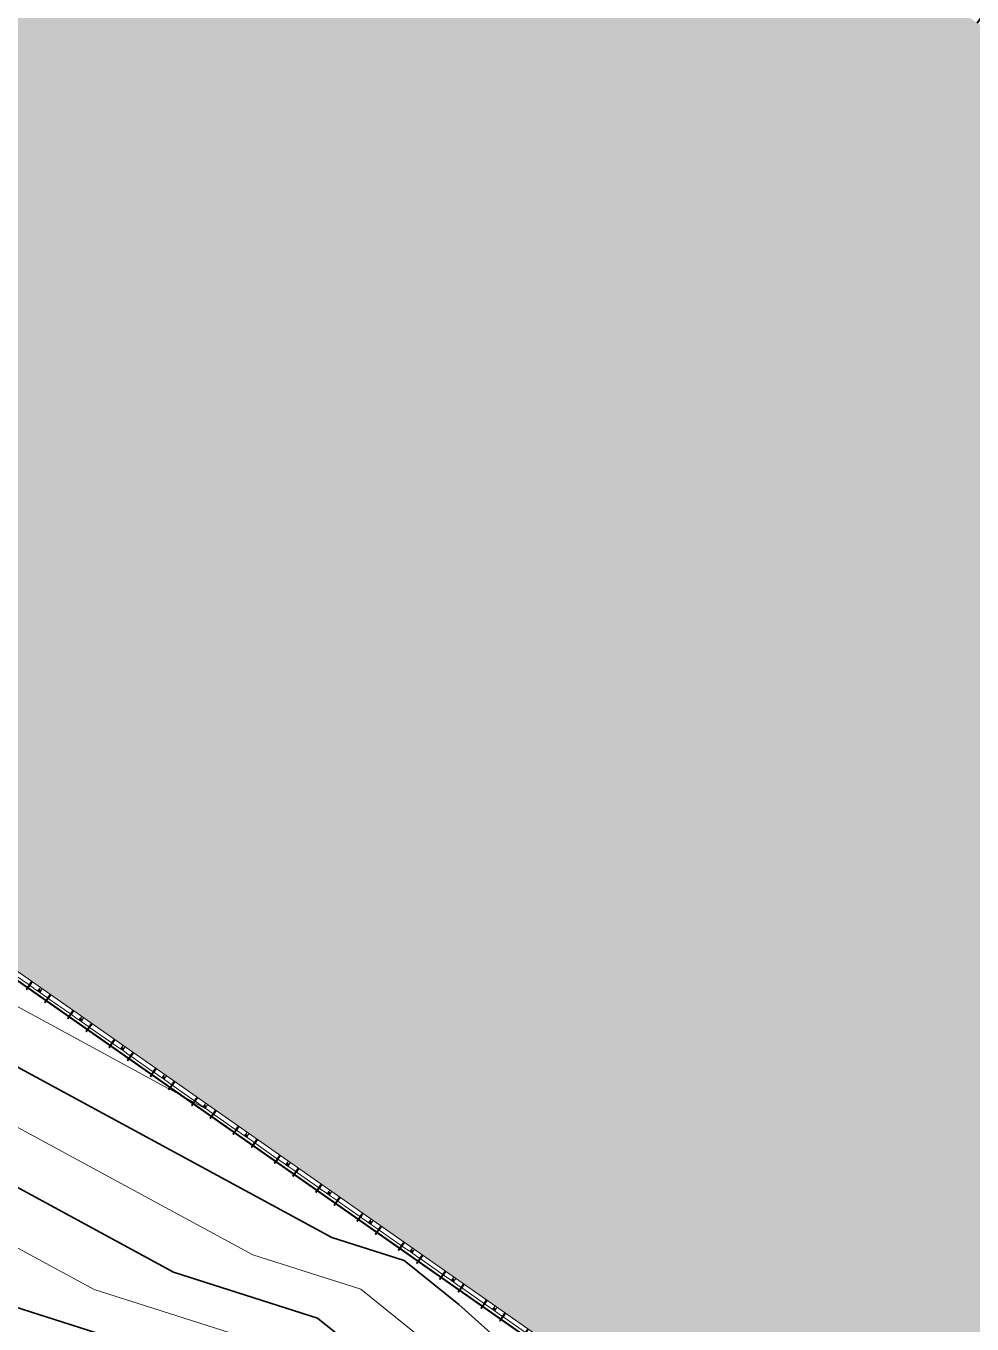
# Model space of a CAD drawing. Header units: millimetres. Extents: x -861324 to 439029, y -308065 to 694685.
# Drawn here: x -289359 to -242316, y 65552 to 130101 of the extents above; entities that cross this region are included whole.
import ezdxf

# ---------------------------------------------------------------- set-up
doc = ezdxf.new("R2010")
doc.units = ezdxf.units.MM
for name, color, linetype, lineweight in [('A-DETL-GENF', 92, 'Continuous', 9), ('A-DETL-THIN', 151, 'Continuous', 9), ('A-GENM', 13, 'Continuous', 9), ('C-TOPO-MAJR', 7, 'Continuous', 35), ('C-TOPO-MINR', 7, 'Continuous', 9), ('S-BEAM', 12, 'Continuous', 9)]:
    doc.layers.add(name, color=color, linetype=linetype, lineweight=lineweight)

# ---------------------------------------------------------------- blocks, each defined once
blk = doc.blocks.new('Dầm C52 - Dầm C52-19797-BỐ TRÍ BÈ PIN HỒ BẢN MÒNG')
at = {"layer": 'S-BEAM', "color": 7}
for p, q in [((-33560, -20), (-33560, 20)), ((-33560, 20), (-33466, 20)), ((-33426, 20), (-33066, 20)), ((32934, 20), (33294, 20)), ((33334, 20), (33560, 20)), ((33560, 20), (33560, -20)), ((-33466, -20), (-33560, -20)), ((-33066, -20), (-33426, -20)), ((33294, -20), (32934, -20)), ((33560, -20), (33334, -20))]:
    blk.add_line(p, q, dxfattribs=at)
blk = doc.blocks.new('Dầm C52 - Dầm C52-V190-BỐ TRÍ BÈ PIN HỒ BẢN MÒNG')
at = {"layer": 'S-BEAM', "color": 7}
for p, q in [((-33560, -20), (-33560, 20)), ((-33560, 20), (-33466, 20)), ((-33426, 20), (-33066, 20)), ((32934, 20), (33294, 20)), ((33334, 20), (33560, 20)), ((33560, 20), (33560, -20)), ((-33466, -20), (-33560, -20)), ((-33066, -20), (-33426, -20)), ((33294, -20), (32944, -20)), ((33560, -20), (33334, -20))]:
    blk.add_line(p, q, dxfattribs=at)
blk = doc.blocks.new('Dầm C52 - Dầm C52-V191-BỐ TRÍ BÈ PIN HỒ BẢN MÒNG')
at = {"layer": 'S-BEAM', "color": 7}
for p, q in [((-33560, -20), (-33560, 20)), ((-33560, 20), (-33466, 20)), ((-33426, 20), (-33066, 20)), ((32934, 20), (33294, 20)), ((33334, 20), (33560, 20)), ((33560, 20), (33560, -20)), ((-33466, -20), (-33560, -20)), ((-33099, -20), (-33426, -20)), ((33294, -20), (32934, -20)), ((33560, -20), (33334, -20))]:
    blk.add_line(p, q, dxfattribs=at)
blk = doc.blocks.new('Dầm C52 - Dầm C52-V192-BỐ TRÍ BÈ PIN HỒ BẢN MÒNG')
at = {"layer": 'S-BEAM', "color": 7}
for p, q in [((-33560, -20), (-33560, 20)), ((-33560, 20), (-33466, 20)), ((-33426, 20), (-33082, 20)), ((32934, 20), (33294, 20)), ((33334, 20), (33560, 20)), ((33560, 20), (33560, -20)), ((-33466, -20), (-33560, -20)), ((-33066, -20), (-33426, -20)), ((33294, -20), (32934, -20)), ((33560, -20), (33334, -20))]:
    blk.add_line(p, q, dxfattribs=at)
blk = doc.blocks.new('Dầm C52 - Dầm C52-V193-BỐ TRÍ BÈ PIN HỒ BẢN MÒNG')
at = {"layer": 'S-BEAM', "color": 7}
for p, q in [((-33560, -20), (-33560, 20)), ((-33560, 20), (-33466, 20)), ((-33426, 20), (-33066, 20)), ((32934, 20), (33294, 20)), ((33334, 20), (33560, 20)), ((33560, 20), (33560, -20)), ((-33466, -20), (-33560, -20)), ((-33066, -20), (-33426, -20)), ((33294, -20), (32934, -20)), ((33560, -20), (33339, -20))]:
    blk.add_line(p, q, dxfattribs=at)
blk = doc.blocks.new('Dầm C52 - Dầm C52-V194-BỐ TRÍ BÈ PIN HỒ BẢN MÒNG')
at = {"layer": 'S-BEAM', "color": 7}
for p, q in [((-33560, -20), (-33560, 20)), ((-33560, 20), (-33508, 20)), ((-33426, 20), (-33066, 20)), ((32934, 20), (33294, 20)), ((33334, 20), (33560, 20)), ((33560, 20), (33560, -20)), ((-33466, -20), (-33560, -20)), ((-33066, -20), (-33426, -20)), ((33294, -20), (32934, -20)), ((33560, -20), (33334, -20))]:
    blk.add_line(p, q, dxfattribs=at)
blk = doc.blocks.new('Dầm C52 - Dầm C52-V195-BỐ TRÍ BÈ PIN HỒ BẢN MÒNG')
at = {"layer": 'S-BEAM', "color": 7}
for p, q in [((-33560, -20), (-33560, 20)), ((-33560, 20), (-33466, 20)), ((-33426, 20), (-29506, 20)), ((-29466, 20), (-24706, 20)), ((-24666, 20), (-18706, 20)), ((-18666, 20), (-12706, 20)), ((-12666, 20), (-6708, 20)), ((-6666, 20), (-706, 20)), ((-666, 20), (5294, 20)), ((5334, 20), (11294, 20)), ((11334, 20), (17294, 20)), ((17334, 20), (23294, 20)), ((23334, 20), (29294, 20)), ((29334, 20), (33294, 20)), ((33334, 20), (33560, 20)), ((33560, 20), (33560, -20)), ((-33466, -20), (-33560, -20)), ((-29506, -20), (-33426, -20)), ((-24706, -20), (-29466, -20)), ((-18706, -20), (-24666, -20)), ((-12706, -20), (-18666, -20)), ((-6706, -20), (-12666, -20)), ((-706, -20), (-6666, -20)), ((5294, -20), (-666, -20)), ((11294, -20), (5334, -20)), ((17294, -20), (11334, -20)), ((23294, -20), (17334, -20)), ((29294, -20), (23334, -20)), ((33294, -20), (29334, -20)), ((33560, -20), (33334, -20))]:
    blk.add_line(p, q, dxfattribs=at)
blk = doc.blocks.new('Dai phao do pin - DẢI PHAO ĐỠ PIN-15084-BỐ TRÍ BÈ PIN HỒ BẢN MÒNG')
at = {"layer": 'A-GENM', "color": 7}
for p, q in [((20740, -173), (20740, 0)), ((20800, 0), (20800, -173)), ((21278, 0), (21278, -88)), ((21392, -88), (21392, 0)), ((21860, -173), (21860, 0)), ((21920, 0), (21920, -173)), ((23250, -173), (23250, 0)), ((23310, 0), (23310, -173)), ((23788, 0), (23788, -88)), ((23902, -88), (23902, 0)), ((24370, -173), (24370, 0)), ((24430, 0), (24430, -173)), ((25760, -173), (25760, 0)), ((25820, 0), (25820, -173)), ((26298, 0), (26298, -88)), ((26412, -88), (26412, 0)), ((26880, -173), (26880, 0)), ((26940, 0), (26940, -173)), ((28270, -173), (28270, 0)), ((28330, 0), (28330, -173)), ((28808, 0), (28808, -88)), ((28922, -88), (28922, 0)), ((29390, -173), (29390, 0)), ((29450, 0), (29450, -173)), ((30780, -173), (30780, 0)), ((30840, 0), (30840, -173)), ((31318, 0), (31318, -88)), ((31432, -88), (31432, 0)), ((31900, -173), (31900, 0)), ((31960, 0), (31960, -173)), ((33290, -173), (33290, 0)), ((33350, 0), (33350, -173)), ((33828, 0), (33828, -88)), ((33942, -88), (33942, 0)), ((34410, -173), (34410, 0)), ((34470, 0), (34470, -173)), ((35800, -173), (35800, 0)), ((35860, 0), (35860, -173)), ((36338, 0), (36338, -88)), ((36452, -88), (36452, 0)), ((36920, -173), (36920, 0)), ((36980, 0), (36980, -173)), ((38310, -173), (38310, 0)), ((38370, 0), (38370, -173)), ((38848, 0), (38848, -88)), ((38962, -88), (38962, 0)), ((39430, -173), (39430, 0)), ((39490, 0), (39490, -173)), ((40820, -173), (40820, 0)), ((41358, 0), (41358, -88)), ((41472, -88), (41472, 0)), ((41940, -173), (41940, 0)), ((42000, 0), (42000, -173)), ((43330, -173), (43330, 0)), ((43390, 0), (43390, -173)), ((43868, 0), (43868, -88)), ((43982, -88), (43982, 0)), ((44450, -173), (44450, 0)), ((44510, 0), (44510, -173)), ((45840, -173), (45840, 0)), ((45900, 0), (45900, -173)), ((46378, 0), (46378, -88)), ((46492, -88), (46492, 0)), ((46960, -173), (46960, 0)), ((47020, 0), (47020, -173)), ((48350, -173), (48350, 0)), ((48410, 0), (48410, -173)), ((48888, 0), (48888, -88)), ((49002, -88), (49002, 0)), ((49470, -173), (49470, 0)), ((49530, 0), (49530, -173)), ((19460, -223), (20690, -223)), ((20749, -223), (20690, -223)), ((20850, -223), (20789, -223)), ((20850, -223), (21220, -223)), ((21270, -173), (21270, -118)), ((21270, -118), (21362, -118)), ((21308, -118), (21400, -118)), ((21400, -118), (21400, -173)), ((21450, -223), (21810, -223)), ((21869, -223), (21810, -223)), ((21970, -223), (21909, -223)), ((21970, -223), (23200, -223)), ((23259, -223), (23200, -223)), ((23360, -223), (23299, -223)), ((23360, -223), (23730, -223)), ((23780, -173), (23780, -118)), ((23780, -118), (23872, -118)), ((23818, -118), (23910, -118)), ((23910, -118), (23910, -173)), ((23960, -223), (24320, -223)), ((24379, -223), (24320, -223)), ((24480, -223), (24419, -223)), ((24480, -223), (25710, -223)), ((25769, -223), (25710, -223)), ((25870, -223), (25809, -223)), ((25870, -223), (26240, -223)), ((26290, -173), (26290, -118)), ((26290, -118), (26382, -118)), ((26328, -118), (26420, -118)), ((26420, -118), (26420, -173)), ((26470, -223), (26830, -223)), ((26889, -223), (26830, -223)), ((26990, -223), (26929, -223)), ((26990, -223), (28220, -223)), ((28279, -223), (28220, -223)), ((28380, -223), (28319, -223)), ((28380, -223), (28750, -223)), ((28800, -173), (28800, -118)), ((28800, -118), (28892, -118)), ((28838, -118), (28930, -118)), ((28930, -118), (28930, -173)), ((28980, -223), (29340, -223)), ((29399, -223), (29340, -223)), ((29500, -223), (29439, -223)), ((29500, -223), (30730, -223)), ((30789, -223), (30730, -223)), ((30890, -223), (30829, -223)), ((30890, -223), (31260, -223)), ((31310, -173), (31310, -118)), ((31310, -118), (31402, -118)), ((31348, -118), (31440, -118)), ((31440, -118), (31440, -173)), ((31490, -223), (31850, -223)), ((31909, -223), (31850, -223)), ((32010, -223), (31949, -223)), ((32010, -223), (33240, -223)), ((33299, -223), (33240, -223)), ((33400, -223), (33339, -223)), ((33400, -223), (33770, -223)), ((33820, -173), (33820, -118)), ((33820, -118), (33912, -118)), ((33858, -118), (33950, -118)), ((33950, -118), (33950, -173)), ((34000, -223), (34360, -223)), ((34419, -223), (34360, -223)), ((34520, -223), (34459, -223)), ((34520, -223), (35750, -223)), ((35809, -223), (35750, -223)), ((35910, -223), (35849, -223)), ((35910, -223), (36280, -223)), ((36330, -173), (36330, -118)), ((36330, -118), (36422, -118)), ((36368, -118), (36460, -118)), ((36460, -118), (36460, -173)), ((36510, -223), (36870, -223)), ((36929, -223), (36870, -223)), ((37030, -223), (36969, -223)), ((37030, -223), (38260, -223)), ((38319, -223), (38260, -223)), ((38420, -223), (38359, -223)), ((38420, -223), (38790, -223)), ((38840, -173), (38840, -118)), ((38840, -118), (38932, -118)), ((38878, -118), (38970, -118)), ((38970, -118), (38970, -173)), ((39020, -223), (39380, -223)), ((39439, -223), (39380, -223)), ((39540, -223), (39479, -223)), ((39540, -223), (40770, -223)), ((40829, -223), (40770, -223)), ((40930, -223), (40869, -223)), ((40880, -48), (40880, -173)), ((40930, -223), (41300, -223)), ((41350, -173), (41350, -118)), ((41350, -118), (41442, -118)), ((41388, -118), (41480, -118)), ((41480, -118), (41480, -173)), ((41530, -223), (41890, -223)), ((41949, -223), (41890, -223)), ((42050, -223), (41989, -223)), ((42050, -223), (43280, -223)), ((43339, -223), (43280, -223)), ((43440, -223), (43379, -223)), ((43440, -223), (43810, -223)), ((43860, -173), (43860, -118)), ((43860, -118), (43952, -118)), ((43898, -118), (43990, -118)), ((43990, -118), (43990, -173)), ((44040, -223), (44400, -223)), ((44459, -223), (44400, -223)), ((44560, -223), (44499, -223)), ((44560, -223), (45790, -223)), ((45849, -223), (45790, -223)), ((45950, -223), (45889, -223)), ((45950, -223), (46320, -223)), ((46370, -173), (46370, -118)), ((46370, -118), (46462, -118)), ((46408, -118), (46500, -118)), ((46500, -118), (46500, -173)), ((46550, -223), (46910, -223)), ((46969, -223), (46910, -223)), ((47070, -223), (47009, -223)), ((47070, -223), (48300, -223)), ((48359, -223), (48300, -223)), ((48460, -223), (48399, -223)), ((48460, -223), (48830, -223)), ((48880, -173), (48880, -118)), ((48880, -118), (48972, -118)), ((48918, -118), (49010, -118)), ((49010, -118), (49010, -173)), ((49060, -223), (49420, -223)), ((49479, -223), (49420, -223)), ((49580, -223), (49519, -223)), ((49580, -223), (50810, -223))]:
    blk.add_line(p, q, dxfattribs=at)
at = {"layer": 'A-GENM', "color": 9}
for p, q in [((20749, -223), (20690, -223)), ((20850, -223), (20789, -223)), ((21392, -223), (21220, -223)), ((21220, -223), (21392, -223)), ((21362, -118), (21270, -118)), ((21270, -118), (21270, -173)), ((21270, -173), (21270, -118)), ((21270, -118), (21270, -173)), ((21270, -118), (21362, -118)), ((21362, -118), (21270, -118)), ((21278, -223), (21278, -116)), ((21278, -116), (21278, -223)), ((21450, -223), (21278, -223)), ((21278, -223), (21450, -223)), ((21400, -118), (21308, -118)), ((21308, -118), (21400, -118)), ((21400, -118), (21308, -118)), ((21392, -116), (21392, -223)), ((21392, -223), (21392, -116)), ((21400, -173), (21400, -118)), ((21400, -118), (21400, -173)), ((21400, -173), (21400, -118)), ((21869, -223), (21810, -223)), ((21970, -223), (21909, -223)), ((23259, -223), (23200, -223)), ((23360, -223), (23299, -223)), ((23902, -223), (23730, -223)), ((23730, -223), (23902, -223)), ((23872, -118), (23780, -118)), ((23780, -118), (23780, -173)), ((23780, -173), (23780, -118)), ((23780, -118), (23780, -173)), ((23780, -118), (23872, -118)), ((23872, -118), (23780, -118)), ((23788, -223), (23788, -116)), ((23788, -116), (23788, -223)), ((23960, -223), (23788, -223)), ((23788, -223), (23960, -223)), ((23910, -118), (23818, -118)), ((23818, -118), (23910, -118)), ((23910, -118), (23818, -118)), ((23902, -116), (23902, -223)), ((23902, -223), (23902, -116)), ((23910, -173), (23910, -118)), ((23910, -118), (23910, -173)), ((23910, -173), (23910, -118)), ((24379, -223), (24320, -223)), ((24480, -223), (24419, -223)), ((25769, -223), (25710, -223)), ((25870, -223), (25809, -223)), ((26412, -223), (26240, -223)), ((26240, -223), (26412, -223)), ((26382, -118), (26290, -118)), ((26290, -118), (26290, -173)), ((26290, -173), (26290, -118)), ((26290, -118), (26290, -173)), ((26290, -118), (26382, -118)), ((26382, -118), (26290, -118)), ((26298, -223), (26298, -116)), ((26298, -116), (26298, -223)), ((26470, -223), (26298, -223)), ((26298, -223), (26470, -223)), ((26420, -118), (26328, -118)), ((26328, -118), (26420, -118)), ((26420, -118), (26328, -118)), ((26412, -116), (26412, -223)), ((26412, -223), (26412, -116)), ((26420, -173), (26420, -118)), ((26420, -118), (26420, -173)), ((26420, -173), (26420, -118)), ((26889, -223), (26830, -223)), ((26990, -223), (26929, -223)), ((28279, -223), (28220, -223)), ((28380, -223), (28319, -223)), ((28922, -223), (28750, -223)), ((28750, -223), (28922, -223)), ((28892, -118), (28800, -118)), ((28800, -118), (28800, -173)), ((28800, -173), (28800, -118)), ((28800, -118), (28800, -173)), ((28800, -118), (28892, -118)), ((28892, -118), (28800, -118)), ((28808, -223), (28808, -116)), ((28808, -116), (28808, -223)), ((28980, -223), (28808, -223)), ((28808, -223), (28980, -223)), ((28930, -118), (28838, -118)), ((28838, -118), (28930, -118)), ((28930, -118), (28838, -118)), ((28922, -116), (28922, -223)), ((28922, -223), (28922, -116)), ((28930, -173), (28930, -118)), ((28930, -118), (28930, -173)), ((28930, -173), (28930, -118)), ((29399, -223), (29340, -223)), ((29500, -223), (29439, -223)), ((30789, -223), (30730, -223)), ((30890, -223), (30829, -223)), ((31432, -223), (31260, -223)), ((31260, -223), (31432, -223)), ((31402, -118), (31310, -118)), ((31310, -118), (31310, -173)), ((31310, -173), (31310, -118)), ((31310, -118), (31310, -173)), ((31310, -118), (31402, -118)), ((31402, -118), (31310, -118)), ((31318, -223), (31318, -116)), ((31318, -116), (31318, -223)), ((31490, -223), (31318, -223)), ((31318, -223), (31490, -223)), ((31440, -118), (31348, -118)), ((31348, -118), (31440, -118)), ((31440, -118), (31348, -118)), ((31432, -116), (31432, -223)), ((31432, -223), (31432, -116)), ((31440, -173), (31440, -118)), ((31440, -118), (31440, -173)), ((31440, -173), (31440, -118)), ((31909, -223), (31850, -223)), ((32010, -223), (31949, -223)), ((33299, -223), (33240, -223)), ((33400, -223), (33339, -223)), ((33942, -223), (33770, -223)), ((33770, -223), (33942, -223)), ((33912, -118), (33820, -118)), ((33820, -118), (33820, -173)), ((33820, -173), (33820, -118)), ((33820, -118), (33820, -173)), ((33820, -118), (33912, -118)), ((33912, -118), (33820, -118)), ((33828, -223), (33828, -116)), ((33828, -116), (33828, -223)), ((34000, -223), (33828, -223)), ((33828, -223), (34000, -223)), ((33950, -118), (33858, -118)), ((33858, -118), (33950, -118)), ((33950, -118), (33858, -118)), ((33942, -116), (33942, -223)), ((33942, -223), (33942, -116)), ((33950, -173), (33950, -118)), ((33950, -118), (33950, -173)), ((33950, -173), (33950, -118)), ((34419, -223), (34360, -223)), ((34520, -223), (34459, -223)), ((35809, -223), (35750, -223)), ((35910, -223), (35849, -223)), ((36452, -223), (36280, -223)), ((36280, -223), (36452, -223)), ((36422, -118), (36330, -118)), ((36330, -118), (36330, -173)), ((36330, -173), (36330, -118)), ((36330, -118), (36330, -173)), ((36330, -118), (36422, -118)), ((36422, -118), (36330, -118)), ((36338, -223), (36338, -116)), ((36338, -116), (36338, -223)), ((36510, -223), (36338, -223)), ((36338, -223), (36510, -223)), ((36460, -118), (36368, -118)), ((36368, -118), (36460, -118)), ((36460, -118), (36368, -118)), ((36452, -116), (36452, -223)), ((36452, -223), (36452, -116)), ((36460, -173), (36460, -118)), ((36460, -118), (36460, -173)), ((36460, -173), (36460, -118)), ((36929, -223), (36870, -223)), ((37030, -223), (36969, -223)), ((38319, -223), (38260, -223)), ((38420, -223), (38359, -223)), ((38962, -223), (38790, -223)), ((38790, -223), (38962, -223)), ((38932, -118), (38840, -118)), ((38840, -118), (38840, -173)), ((38840, -173), (38840, -118)), ((38840, -118), (38840, -173)), ((38840, -118), (38932, -118)), ((38932, -118), (38840, -118)), ((38848, -223), (38848, -116)), ((38848, -116), (38848, -223)), ((39020, -223), (38848, -223)), ((38848, -223), (39020, -223)), ((38970, -118), (38878, -118)), ((38878, -118), (38970, -118)), ((38970, -118), (38878, -118)), ((38962, -116), (38962, -223)), ((38962, -223), (38962, -116)), ((38970, -173), (38970, -118)), ((38970, -118), (38970, -173)), ((38970, -173), (38970, -118)), ((39439, -223), (39380, -223)), ((39540, -223), (39479, -223)), ((40829, -223), (40770, -223)), ((40930, -223), (40869, -223)), ((41472, -223), (41300, -223)), ((41300, -223), (41472, -223)), ((41442, -118), (41350, -118)), ((41350, -118), (41350, -173)), ((41350, -173), (41350, -118)), ((41350, -118), (41350, -173)), ((41350, -118), (41442, -118)), ((41442, -118), (41350, -118)), ((41358, -223), (41358, -116)), ((41358, -116), (41358, -223)), ((41530, -223), (41358, -223)), ((41358, -223), (41530, -223)), ((41480, -118), (41388, -118)), ((41388, -118), (41480, -118)), ((41480, -118), (41388, -118)), ((41472, -116), (41472, -223)), ((41472, -223), (41472, -116)), ((41480, -173), (41480, -118)), ((41480, -118), (41480, -173)), ((41480, -173), (41480, -118)), ((41949, -223), (41890, -223)), ((42050, -223), (41989, -223)), ((43339, -223), (43280, -223)), ((43440, -223), (43379, -223)), ((43982, -223), (43810, -223)), ((43810, -223), (43982, -223)), ((43952, -118), (43860, -118)), ((43860, -118), (43860, -173)), ((43860, -173), (43860, -118)), ((43860, -118), (43860, -173)), ((43860, -118), (43952, -118)), ((43952, -118), (43860, -118)), ((43868, -223), (43868, -116)), ((43868, -116), (43868, -223)), ((44040, -223), (43868, -223)), ((43868, -223), (44040, -223)), ((43990, -118), (43898, -118)), ((43898, -118), (43990, -118)), ((43990, -118), (43898, -118)), ((43982, -116), (43982, -223)), ((43982, -223), (43982, -116)), ((43990, -173), (43990, -118)), ((43990, -118), (43990, -173)), ((43990, -173), (43990, -118)), ((44459, -223), (44400, -223)), ((44560, -223), (44499, -223)), ((45849, -223), (45790, -223)), ((45950, -223), (45889, -223)), ((46492, -223), (46320, -223)), ((46320, -223), (46492, -223)), ((46462, -118), (46370, -118)), ((46370, -118), (46370, -173)), ((46370, -173), (46370, -118)), ((46370, -118), (46370, -173)), ((46370, -118), (46462, -118)), ((46462, -118), (46370, -118)), ((46378, -223), (46378, -116)), ((46378, -116), (46378, -223)), ((46550, -223), (46378, -223)), ((46378, -223), (46550, -223)), ((46500, -118), (46408, -118)), ((46408, -118), (46500, -118)), ((46500, -118), (46408, -118)), ((46492, -116), (46492, -223)), ((46492, -223), (46492, -116)), ((46500, -173), (46500, -118)), ((46500, -118), (46500, -173)), ((46500, -173), (46500, -118)), ((46969, -223), (46910, -223)), ((47070, -223), (47009, -223)), ((48359, -223), (48300, -223)), ((48460, -223), (48399, -223)), ((49002, -223), (48830, -223)), ((48830, -223), (49002, -223)), ((48972, -118), (48880, -118)), ((48880, -118), (48880, -173)), ((48880, -173), (48880, -118)), ((48880, -118), (48880, -173)), ((48880, -118), (48972, -118)), ((48972, -118), (48880, -118)), ((48888, -223), (48888, -116)), ((48888, -116), (48888, -223)), ((49060, -223), (48888, -223)), ((48888, -223), (49060, -223)), ((49010, -118), (48918, -118)), ((48918, -118), (49010, -118)), ((49010, -118), (48918, -118)), ((49002, -116), (49002, -223)), ((49002, -223), (49002, -116)), ((49010, -173), (49010, -118)), ((49010, -118), (49010, -173)), ((49010, -173), (49010, -118)), ((49479, -223), (49420, -223)), ((49580, -223), (49519, -223))]:
    blk.add_line(p, q, dxfattribs=at)
at = {"layer": 'A-GENM', "color": 7}
for centre, radius, start, end in [((20690, -173), 50, 270, 360), ((20690, -173), 50, 270, 345), ((20850, -173), 50, 180, 270), ((20850, -173), 50, 180, 255), ((21220, -173), 50, 270, 360), ((21308, -88), 30, 180, 270), ((21362, -88), 30, 270, 360), ((21450, -173), 50, 180, 270), ((21810, -173), 50, 270, 360), ((21810, -173), 50, 270, 345), ((21970, -173), 50, 180, 270), ((21970, -173), 50, 180, 255), ((23200, -173), 50, 270, 360), ((23200, -173), 50, 270, 345), ((23360, -173), 50, 180, 270), ((23360, -173), 50, 180, 255), ((23730, -173), 50, 270, 360), ((23818, -88), 30, 180, 270), ((23872, -88), 30, 270, 360), ((23960, -173), 50, 180, 270), ((24320, -173), 50, 270, 360), ((24320, -173), 50, 270, 345), ((24480, -173), 50, 180, 270), ((24480, -173), 50, 180, 255), ((25710, -173), 50, 270, 360), ((25710, -173), 50, 270, 345), ((25870, -173), 50, 180, 270), ((25870, -173), 50, 180, 255), ((26240, -173), 50, 270, 360), ((26328, -88), 30, 180, 270), ((26382, -88), 30, 270, 360), ((26470, -173), 50, 180, 270), ((26830, -173), 50, 270, 360), ((26830, -173), 50, 270, 345), ((26990, -173), 50, 180, 270), ((26990, -173), 50, 180, 255), ((28220, -173), 50, 270, 360), ((28220, -173), 50, 270, 345), ((28380, -173), 50, 180, 270), ((28380, -173), 50, 180, 255), ((28750, -173), 50, 270, 360), ((28838, -88), 30, 180, 270), ((28892, -88), 30, 270, 360), ((28980, -173), 50, 180, 270), ((29340, -173), 50, 270, 360), ((29340, -173), 50, 270, 345), ((29500, -173), 50, 180, 270), ((29500, -173), 50, 180, 255), ((30730, -173), 50, 270, 360), ((30730, -173), 50, 270, 345), ((30890, -173), 50, 180, 270), ((30890, -173), 50, 180, 255), ((31260, -173), 50, 270, 360), ((31348, -88), 30, 180, 270), ((31402, -88), 30, 270, 360), ((31490, -173), 50, 180, 270), ((31850, -173), 50, 270, 360), ((31850, -173), 50, 270, 345), ((32010, -173), 50, 180, 270), ((32010, -173), 50, 180, 255), ((33240, -173), 50, 270, 360), ((33240, -173), 50, 270, 345), ((33400, -173), 50, 180, 270), ((33400, -173), 50, 180, 255), ((33770, -173), 50, 270, 360), ((33858, -88), 30, 180, 270), ((33912, -88), 30, 270, 360), ((34000, -173), 50, 180, 270), ((34360, -173), 50, 270, 360), ((34360, -173), 50, 270, 345), ((34520, -173), 50, 180, 270), ((34520, -173), 50, 180, 255), ((35750, -173), 50, 270, 360), ((35750, -173), 50, 270, 345), ((35910, -173), 50, 180, 270), ((35910, -173), 50, 180, 255), ((36280, -173), 50, 270, 360), ((36368, -88), 30, 180, 270), ((36422, -88), 30, 270, 360), ((36510, -173), 50, 180, 270), ((36870, -173), 50, 270, 360), ((36870, -173), 50, 270, 345), ((37030, -173), 50, 180, 270), ((37030, -173), 50, 180, 255), ((38260, -173), 50, 270, 360), ((38260, -173), 50, 270, 345), ((38420, -173), 50, 180, 270), ((38420, -173), 50, 180, 255), ((38790, -173), 50, 270, 360), ((38878, -88), 30, 180, 270), ((38932, -88), 30, 270, 360), ((39020, -173), 50, 180, 270), ((39380, -173), 50, 270, 360), ((39380, -173), 50, 270, 345), ((39540, -173), 50, 180, 270), ((39540, -173), 50, 180, 255), ((40770, -173), 50, 270, 360), ((40770, -173), 50, 270, 345), ((40930, -173), 50, 180, 270), ((40930, -173), 50, 180, 255), ((41300, -173), 50, 270, 360), ((41388, -88), 30, 180, 270), ((41442, -88), 30, 270, 360), ((41530, -173), 50, 180, 270), ((41890, -173), 50, 270, 360), ((41890, -173), 50, 270, 345), ((42050, -173), 50, 180, 270), ((42050, -173), 50, 180, 255), ((43280, -173), 50, 270, 360), ((43280, -173), 50, 270, 345), ((43440, -173), 50, 180, 270), ((43440, -173), 50, 180, 255), ((43810, -173), 50, 270, 360), ((43898, -88), 30, 180, 270), ((43952, -88), 30, 270, 360), ((44040, -173), 50, 180, 270), ((44400, -173), 50, 270, 360), ((44400, -173), 50, 270, 345), ((44560, -173), 50, 180, 270), ((44560, -173), 50, 180, 255), ((45790, -173), 50, 270, 360), ((45790, -173), 50, 270, 345), ((45950, -173), 50, 180, 270), ((45950, -173), 50, 180, 255), ((46320, -173), 50, 270, 360), ((46408, -88), 30, 180, 270), ((46462, -88), 30, 270, 360), ((46550, -173), 50, 180, 270), ((46910, -173), 50, 270, 360), ((46910, -173), 50, 270, 345), ((47070, -173), 50, 180, 270), ((47070, -173), 50, 180, 255), ((48300, -173), 50, 270, 360), ((48300, -173), 50, 270, 345), ((48460, -173), 50, 180, 270), ((48460, -173), 50, 180, 255), ((48830, -173), 50, 270, 360), ((48918, -88), 30, 180, 270), ((48972, -88), 30, 270, 360), ((49060, -173), 50, 180, 270), ((49420, -173), 50, 270, 360), ((49420, -173), 50, 270, 345), ((49580, -173), 50, 180, 270), ((49580, -173), 50, 180, 255)]:
    blk.add_arc(centre, radius, start, end, dxfattribs=at)
at = {"layer": 'A-GENM', "color": 9}
for centre, radius, start, end in [((21220, -173), 50, 270, 360), ((21220, -173), 50, 270, 360), ((21220, -173), 50, 270, 360), ((21329, -162), 25, 0, 180), ((21329, -162), 25, 360, 180), ((21329, -162), 25, 180, 0), ((21329, -162), 25, 180, 360), ((21331, -162), 25, 0, 180), ((21331, -162), 25, 0, 180), ((21331, -162), 25, 180, 0), ((21331, -162), 25, 180, 0), ((21450, -173), 50, 180, 270), ((21450, -173), 50, 180, 270), ((21450, -173), 50, 180, 270), ((23730, -173), 50, 270, 0), ((23730, -173), 50, 270, 360), ((23730, -173), 50, 270, 0), ((23839, -162), 25, 0, 180), ((23839, -162), 25, 360, 180), ((23839, -162), 25, 180, 0), ((23839, -162), 25, 180, 360), ((23841, -162), 25, 0, 180), ((23841, -162), 25, 0, 180), ((23841, -162), 25, 180, 0), ((23841, -162), 25, 180, 0), ((23960, -173), 50, 180, 270), ((23960, -173), 50, 180, 270), ((23960, -173), 50, 180, 270), ((26240, -173), 50, 270, 360), ((26240, -173), 50, 270, 360), ((26240, -173), 50, 270, 360), ((26349, -162), 25, 0, 180), ((26349, -162), 25, 360, 180), ((26349, -162), 25, 180, 0), ((26349, -162), 25, 180, 360), ((26351, -162), 25, 0, 180), ((26351, -162), 25, 0, 180), ((26351, -162), 25, 180, 0), ((26351, -162), 25, 180, 360), ((26470, -173), 50, 180, 270), ((26470, -173), 50, 180, 270), ((26470, -173), 50, 180, 270), ((28750, -173), 50, 270, 360), ((28750, -173), 50, 270, 360), ((28750, -173), 50, 270, 360), ((28859, -162), 25, 0, 180), ((28859, -162), 25, 360, 180), ((28859, -162), 25, 180, 0), ((28859, -162), 25, 180, 360), ((28861, -162), 25, 0, 180), ((28861, -162), 25, 0, 180), ((28861, -162), 25, 180, 0), ((28861, -162), 25, 180, 0), ((28980, -173), 50, 180, 270), ((28980, -173), 50, 180, 270), ((28980, -173), 50, 180, 270), ((31260, -173), 50, 270, 0), ((31260, -173), 50, 270, 360), ((31260, -173), 50, 270, 0), ((31369, -162), 25, 0, 180), ((31369, -162), 25, 360, 180), ((31369, -162), 25, 180, 0), ((31369, -162), 25, 180, 360), ((31371, -162), 25, 0, 180), ((31371, -162), 25, 0, 180), ((31371, -162), 25, 180, 0), ((31371, -162), 25, 180, 0), ((31490, -173), 50, 180, 270), ((31490, -173), 50, 180, 270), ((31490, -173), 50, 180, 270), ((33770, -173), 50, 270, 0), ((33770, -173), 50, 270, 360), ((33770, -173), 50, 270, 0), ((33879, -162), 25, 0, 180), ((33879, -162), 25, 360, 180), ((33879, -162), 25, 180, 0), ((33879, -162), 25, 180, 360), ((33881, -162), 25, 0, 180), ((33881, -162), 25, 0, 180), ((33881, -162), 25, 180, 0), ((33881, -162), 25, 180, 0), ((34000, -173), 50, 180, 270), ((34000, -173), 50, 180, 270), ((34000, -173), 50, 180, 270), ((36280, -173), 50, 270, 0), ((36280, -173), 50, 270, 360), ((36280, -173), 50, 270, 0), ((36389, -162), 25, 0, 180), ((36389, -162), 25, 360, 180), ((36389, -162), 25, 180, 0), ((36389, -162), 25, 180, 360), ((36391, -162), 25, 0, 180), ((36391, -162), 25, 0, 180), ((36391, -162), 25, 180, 0), ((36391, -162), 25, 180, 0), ((36510, -173), 50, 180, 270), ((36510, -173), 50, 180, 270), ((36510, -173), 50, 180, 270), ((38790, -173), 50, 270, 0), ((38790, -173), 50, 270, 360), ((38790, -173), 50, 270, 0), ((38899, -162), 25, 0, 180), ((38899, -162), 25, 360, 180), ((38899, -162), 25, 180, 0), ((38899, -162), 25, 180, 360), ((38901, -162), 25, 0, 180), ((38901, -162), 25, 0, 180), ((38901, -162), 25, 180, 0), ((38901, -162), 25, 180, 0), ((39020, -173), 50, 180, 270), ((39020, -173), 50, 180, 270), ((39020, -173), 50, 180, 270), ((41300, -173), 50, 270, 0), ((41300, -173), 50, 270, 360), ((41300, -173), 50, 270, 0), ((41409, -162), 25, 0, 180), ((41409, -162), 25, 360, 180), ((41409, -162), 25, 180, 360), ((41409, -162), 25, 180, 360), ((41411, -162), 25, 0, 180), ((41411, -162), 25, 0, 180), ((41411, -162), 25, 180, 360), ((41411, -162), 25, 180, 0), ((41530, -173), 50, 180, 270), ((41530, -173), 50, 180, 270), ((41530, -173), 50, 180, 270), ((43810, -173), 50, 270, 0), ((43810, -173), 50, 270, 360), ((43810, -173), 50, 270, 0), ((43919, -162), 25, 0, 180), ((43919, -162), 25, 360, 180), ((43919, -162), 25, 180, 360), ((43919, -162), 25, 180, 360), ((43921, -162), 25, 0, 180), ((43921, -162), 25, 0, 180), ((43921, -162), 25, 180, 0), ((43921, -162), 25, 180, 0), ((44040, -173), 50, 180, 270), ((44040, -173), 50, 180, 270), ((44040, -173), 50, 180, 270), ((46320, -173), 50, 270, 0), ((46320, -173), 50, 270, 360), ((46320, -173), 50, 270, 0), ((46429, -162), 25, 0, 180), ((46429, -162), 25, 360, 180), ((46429, -162), 25, 180, 360), ((46429, -162), 25, 180, 360), ((46431, -162), 25, 0, 180), ((46431, -162), 25, 0, 180), ((46431, -162), 25, 180, 0), ((46431, -162), 25, 180, 0), ((46550, -173), 50, 180, 270), ((46550, -173), 50, 180, 270), ((46550, -173), 50, 180, 270), ((48830, -173), 50, 270, 0), ((48830, -173), 50, 270, 360), ((48830, -173), 50, 270, 0), ((48939, -162), 25, 0, 180), ((48939, -162), 25, 360, 180), ((48939, -162), 25, 180, 0), ((48939, -162), 25, 180, 360), ((48941, -162), 25, 0, 180), ((48941, -162), 25, 0, 180), ((48941, -162), 25, 180, 0), ((48941, -162), 25, 180, 0), ((49060, -173), 50, 180, 270), ((49060, -173), 50, 180, 270), ((49060, -173), 50, 180, 270)]:
    blk.add_arc(centre, radius, start, end, dxfattribs=at)
blk = doc.blocks.new('Dầm C52 - Hộp 40x60-19906-BỐ TRÍ BÈ PIN HỒ BẢN MÒNG')
at = {"layer": 'S-BEAM', "color": 7}
for p, q in [((-26564, 20), (46263, 20)), ((46263, 20), (46263, -20)), ((46263, -20), (-26564, -20))]:
    blk.add_line(p, q, dxfattribs=at)
blk = doc.blocks.new('HOBANMONG_BEPIN 6_rvt-1-BỐ TRÍ BÈ PIN HỒ BẢN MÒNG')
at = {"layer": 'A-GENM', "lineweight": 9, "rotation": 324.9999999999996}
blk.add_blockref('Dai phao do pin - DẢI PHAO ĐỠ PIN-15084-BỐ TRÍ BÈ PIN HỒ BẢN MÒNG', (-306069, 94496), dxfattribs=at)
at = {"layer": 'S-BEAM', "lineweight": 9}
for name, p, rotation in [('Dầm C52 - Dầm C52-19797-BỐ TRÍ BÈ PIN HỒ BẢN MÒNG', (-287677, 121984), 54.99999999999903), ('Dầm C52 - Dầm C52-19797-BỐ TRÍ BÈ PIN HỒ BẢN MÒNG', (-286538, 121187), 54.99999999999903), ('Dầm C52 - Dầm C52-19797-BỐ TRÍ BÈ PIN HỒ BẢN MÒNG', (-285621, 120545), 54.99999999999903), ('Dầm C52 - Dầm C52-19797-BỐ TRÍ BÈ PIN HỒ BẢN MÒNG', (-284482, 119748), 54.99999999999903), ('Dầm C52 - Dầm C52-19797-BỐ TRÍ BÈ PIN HỒ BẢN MÒNG', (-283565, 119105), 54.99999999999903), ('Dầm C52 - Dầm C52-19797-BỐ TRÍ BÈ PIN HỒ BẢN MÒNG', (-282426, 118308), 54.99999999999903), ('Dầm C52 - Dầm C52-19797-BỐ TRÍ BÈ PIN HỒ BẢN MÒNG', (-281509, 117665), 54.99999999999903), ('Dầm C52 - Dầm C52-19797-BỐ TRÍ BÈ PIN HỒ BẢN MÒNG', (-280370, 116868), 54.99999999999903), ('Dầm C52 - Dầm C52-19797-BỐ TRÍ BÈ PIN HỒ BẢN MÒNG', (-279453, 116226), 54.99999999999903), ('Dầm C52 - Dầm C52-19797-BỐ TRÍ BÈ PIN HỒ BẢN MÒNG', (-278314, 115428), 54.99999999999903), ('Dầm C52 - Dầm C52-19797-BỐ TRÍ BÈ PIN HỒ BẢN MÒNG', (-277397, 114786), 54.99999999999903), ('Dầm C52 - Dầm C52-19797-BỐ TRÍ BÈ PIN HỒ BẢN MÒNG', (-276258, 113989), 54.99999999999903), ('Dầm C52 - Dầm C52-19797-BỐ TRÍ BÈ PIN HỒ BẢN MÒNG', (-275340, 113346), 54.99999999999903), ('Dầm C52 - Dầm C52-19797-BỐ TRÍ BÈ PIN HỒ BẢN MÒNG', (-274202, 112549), 54.99999999999903), ('Dầm C52 - Dầm C52-19797-BỐ TRÍ BÈ PIN HỒ BẢN MÒNG', (-273284, 111907), 54.99999999999903), ('Dầm C52 - Dầm C52-19797-BỐ TRÍ BÈ PIN HỒ BẢN MÒNG', (-272146, 111109), 54.99999999999903), ('Dầm C52 - Dầm C52-19797-BỐ TRÍ BÈ PIN HỒ BẢN MÒNG', (-271228, 110467), 54.99999999999903), ('Dầm C52 - Dầm C52-19797-BỐ TRÍ BÈ PIN HỒ BẢN MÒNG', (-270090, 109670), 54.99999999999903), ('Dầm C52 - Dầm C52-V190-BỐ TRÍ BÈ PIN HỒ BẢN MÒNG', (-269172, 109027), 54.99999999999903), ('Dầm C52 - Dầm C52-19797-BỐ TRÍ BÈ PIN HỒ BẢN MÒNG', (-268034, 108230), 54.99999999999903), ('Dầm C52 - Dầm C52-19797-BỐ TRÍ BÈ PIN HỒ BẢN MÒNG', (-267116, 107588), 54.99999999999903), ('Dầm C52 - Dầm C52-19797-BỐ TRÍ BÈ PIN HỒ BẢN MÒNG', (-265978, 106790), 54.99999999999903), ('Dầm C52 - Dầm C52-19797-BỐ TRÍ BÈ PIN HỒ BẢN MÒNG', (-265060, 106148), 54.99999999999903), ('Dầm C52 - Dầm C52-19797-BỐ TRÍ BÈ PIN HỒ BẢN MÒNG', (-263921, 105351), 54.99999999999903), ('Dầm C52 - Dầm C52-19797-BỐ TRÍ BÈ PIN HỒ BẢN MÒNG', (-263004, 104708), 54.99999999999903), ('Dầm C52 - Dầm C52-19797-BỐ TRÍ BÈ PIN HỒ BẢN MÒNG', (-261865, 103911), 54.99999999999903), ('Dầm C52 - Dầm C52-19797-BỐ TRÍ BÈ PIN HỒ BẢN MÒNG', (-260948, 103269), 54.99999999999903), ('Dầm C52 - Dầm C52-19797-BỐ TRÍ BÈ PIN HỒ BẢN MÒNG', (-259809, 102471), 54.99999999999903), ('Dầm C52 - Dầm C52-19797-BỐ TRÍ BÈ PIN HỒ BẢN MÒNG', (-258892, 101829), 54.99999999999903), ('Dầm C52 - Dầm C52-19797-BỐ TRÍ BÈ PIN HỒ BẢN MÒNG', (-257753, 101032), 54.99999999999903), ('Dầm C52 - Dầm C52-19797-BỐ TRÍ BÈ PIN HỒ BẢN MÒNG', (-256836, 100389), 54.99999999999903), ('Dầm C52 - Dầm C52-19797-BỐ TRÍ BÈ PIN HỒ BẢN MÒNG', (-255697, 99592), 54.99999999999903), ('Dầm C52 - Dầm C52-19797-BỐ TRÍ BÈ PIN HỒ BẢN MÒNG', (-254780, 98950), 54.99999999999903), ('Dầm C52 - Dầm C52-V191-BỐ TRÍ BÈ PIN HỒ BẢN MÒNG', (-253641, 98152), 54.99999999999903), ('Dầm C52 - Dầm C52-19797-BỐ TRÍ BÈ PIN HỒ BẢN MÒNG', (-252724, 97510), 54.99999999999903), ('Dầm C52 - Dầm C52-19797-BỐ TRÍ BÈ PIN HỒ BẢN MÒNG', (-251585, 96713), 54.99999999999903), ('Dầm C52 - Dầm C52-19797-BỐ TRÍ BÈ PIN HỒ BẢN MÒNG', (-250668, 96070), 54.99999999999903), ('Dầm C52 - Dầm C52-19797-BỐ TRÍ BÈ PIN HỒ BẢN MÒNG', (-249529, 95273), 54.99999999999903), ('Dầm C52 - Dầm C52-19797-BỐ TRÍ BÈ PIN HỒ BẢN MÒNG', (-248612, 94631), 54.99999999999903), ('Dầm C52 - Dầm C52-19797-BỐ TRÍ BÈ PIN HỒ BẢN MÒNG', (-247473, 93833), 54.99999999999903), ('Dầm C52 - Dầm C52-19797-BỐ TRÍ BÈ PIN HỒ BẢN MÒNG', (-246555, 93191), 54.99999999999903), ('Dầm C52 - Dầm C52-19797-BỐ TRÍ BÈ PIN HỒ BẢN MÒNG', (-245417, 92394), 54.99999999999903), ('Dầm C52 - Dầm C52-19797-BỐ TRÍ BÈ PIN HỒ BẢN MÒNG', (-244499, 91751), 54.99999999999903), ('Dầm C52 - Dầm C52-19797-BỐ TRÍ BÈ PIN HỒ BẢN MÒNG', (-243361, 90954), 54.99999999999903), ('Dầm C52 - Dầm C52-V192-BỐ TRÍ BÈ PIN HỒ BẢN MÒNG', (-242443, 90312), 54.99999999999903), ('Dầm C52 - Dầm C52-19797-BỐ TRÍ BÈ PIN HỒ BẢN MÒNG', (-241305, 89514), 54.99999999999903), ('Dầm C52 - Dầm C52-19797-BỐ TRÍ BÈ PIN HỒ BẢN MÒNG', (-240387, 88872), 54.99999999999903), ('Dầm C52 - Dầm C52-19797-BỐ TRÍ BÈ PIN HỒ BẢN MÒNG', (-239249, 88075), 54.99999999999903), ('Dầm C52 - Dầm C52-19797-BỐ TRÍ BÈ PIN HỒ BẢN MÒNG', (-238331, 87432), 54.99999999999903), ('Dầm C52 - Dầm C52-19797-BỐ TRÍ BÈ PIN HỒ BẢN MÒNG', (-237193, 86635), 54.99999999999903), ('Dầm C52 - Dầm C52-19797-BỐ TRÍ BÈ PIN HỒ BẢN MÒNG', (-236275, 85993), 54.99999999999903), ('Dầm C52 - Dầm C52-19797-BỐ TRÍ BÈ PIN HỒ BẢN MÒNG', (-235136, 85195), 54.99999999999903), ('Dầm C52 - Dầm C52-19797-BỐ TRÍ BÈ PIN HỒ BẢN MÒNG', (-234219, 84553), 54.99999999999903), ('Dầm C52 - Dầm C52-V193-BỐ TRÍ BÈ PIN HỒ BẢN MÒNG', (-233080, 83756), 54.99999999999903), ('Dầm C52 - Dầm C52-19797-BỐ TRÍ BÈ PIN HỒ BẢN MÒNG', (-232163, 83113), 54.99999999999903), ('Dầm C52 - Dầm C52-V194-BỐ TRÍ BÈ PIN HỒ BẢN MÒNG', (-231024, 82316), 54.99999999999903), ('Dầm C52 - Dầm C52-19797-BỐ TRÍ BÈ PIN HỒ BẢN MÒNG', (-230342, 81838), 54.99999999999903), ('Dầm C52 - Dầm C52-V195-BỐ TRÍ BÈ PIN HỒ BẢN MÒNG', (-229634, 81342), 54.99999999999903), ('Dầm C52 - Hộp 40x60-19906-BỐ TRÍ BÈ PIN HỒ BẢN MÒNG', (-286458, 80301), 324.9999999999993)]:
    blk.add_blockref(name, p, dxfattribs=dict(at, rotation=rotation))

msp = doc.modelspace()

# ---------------------------------------------------------------- hatches: boundary and pattern name
at = {"layer": 'A-DETL-GENF'}
msp.add_hatch(color=8, dxfattribs=at).paths.add_polyline_path([(-248957, 54506), (-211101, 108570), (-448889, 275071), (-493590, 211231), (-314845, 86073), (-308000, 95848), (-250260, 55418)])

# ---------------------------------------------------------------- linework, layer by layer
at = {"layer": 'A-DETL-THIN'}
msp.add_line((-308000, 95848), (-248957, 54506), dxfattribs=at)
at = {"layer": 'C-TOPO-MAJR'}
for p, q in [((-291142, 79069), (-274142, 69860)), ((-293358, 74274), (-282025, 68135)), ((-274142, 69860), (-270560, 68717)), ((-270560, 68717), (-267835, 66527)), ((-282025, 68135), (-274860, 65849)), ((-267835, 66527), (-262399, 61661)), ((-289907, 66409), (-279160, 62980)), ((-274860, 65849), (-269411, 61468))]:
    msp.add_line(p, q, dxfattribs=at)
at = {"layer": 'C-TOPO-MINR'}
for p, q in [((-290034, 81467), (-282254, 77252)), ((-282218, 77233), (-281746, 76977)), ((-292250, 76671), (-278084, 68997)), ((-281438, 76810), (-281023, 76585)), ((-280988, 76566), (-280386, 76240)), ((-294466, 71876), (-285966, 67272)), ((-278084, 68997), (-272710, 67283)), ((-285966, 67272), (-277010, 64415)), ((-272710, 67283), (-268623, 63998))]:
    msp.add_line(p, q, dxfattribs=at)

# ---------------------------------------------------------------- block references
at = {"lineweight": 5}
msp.add_blockref('HOBANMONG_BEPIN 6_rvt-1-BỐ TRÍ BÈ PIN HỒ BẢN MÒNG', (0, 0), dxfattribs=at)

doc.saveas('drawing.dxf')
